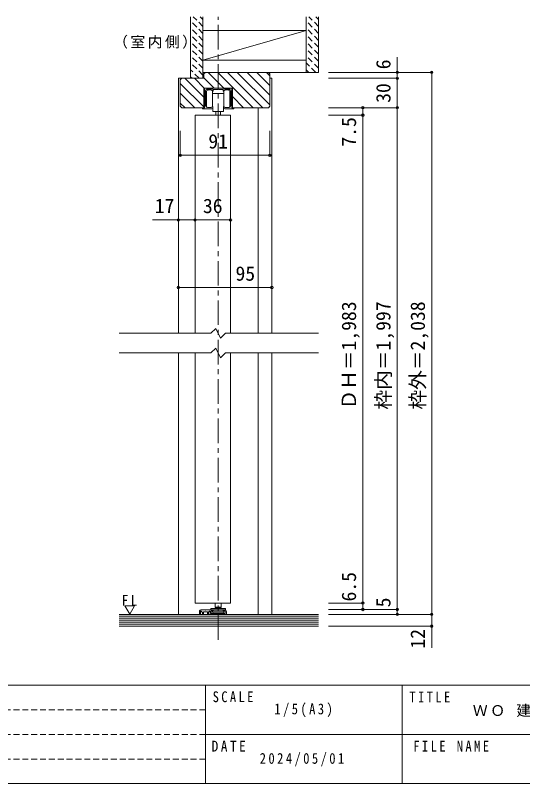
# Model space of a CAD drawing. Units: millimetres on the paper, with parts at other scales. Extents: x -197 to 281, y -138 to 137.
# Drawn here: x -20.8 to 82.3, y -138 to 18.1 of the extents above; entities that cross this region are included whole.
import ezdxf
from ezdxf.enums import TextEntityAlignment as Align

# ---------------------------------------------------------------- set-up
doc = ezdxf.new("R2010")
doc.units = ezdxf.units.MM
doc.header["$PDMODE"] = 32
doc.header["$PDSIZE"] = 0.5
doc.linetypes.add('CHAIN1', pattern=[8, 5, -1, 1, -1])
doc.linetypes.add('DASHED1', pattern=[1.8, 1.2, -0.6])
for name, color, linetype, lineweight in [('0-0_補助線', 7, 'Continuous', 9), ('0-1_通り芯', 4, 'CHAIN1', 9), ('0-3_仕上げ', 2, 'Continuous', 9), ('0-4_枠', 7, 'Continuous', 9), ('0-6_扉', 2, 'Continuous', 9), ('0-A_文字', 7, 'Continuous', 9), ('0-B_寸法', 7, 'Continuous', 9), ('0-C_ハッチ', 4, 'DASHED1', 9), ('F-0_補助線', 7, 'Continuous', 9)]:
    doc.layers.add(name, color=color, linetype=linetype, lineweight=lineweight)
doc.layers.add('F-A_文字', color=7, linetype='Continuous')
doc.styles.add('ＭＳ ゴシック', font='')
doc.styles.get('ＭＳ ゴシック').set_extended_font_data('MS Gothic')

# ---------------------------------------------------------------- blocks, each defined once
blk = doc.blocks.new('04')
at = {"layer": '0-0_補助線', "lineweight": 18}
for p, q in [((-2.785, 2.066), (-2.785, -1.734)), ((-2.585, 2.266), (-2.385, 2.266)), ((-2.545, 1.766), (-2.545, -1.353)), ((-2.385, 2.266), (-2.385, 2.246)), ((-2.345, 1.966), (-1.405, 1.966)), ((-1.085, 2.266), (1.115, 2.266)), ((-1.015, 1.646), (-1.039, 1.646)), ((-1.021, 1.646), (-1.015, 1.646)), ((-0.975, 1.966), (-0.085, 1.966)), ((-0.975, 1.686), (-0.975, 1.966)), ((-0.085, 1.966), (0.015, 2.066)), ((1.068, 1.646), (1.045, 1.646)), ((1.605, 1.966), (1.435, 1.966)), ((1.605, 1.966), (2.375, 1.966)), ((2.575, 1.766), (2.575, -1.353)), ((2.815, 2.066), (2.815, -1.734)), ((-3.185, -1.874), (-3.185, -1.794)), ((-2.785, -1.734), (-3.125, -1.734)), ((-1.305, -1.974), (-3.085, -1.974)), ((-2.185, -1.713), (-1.745, -1.713)), ((-1.105, -1.637), (-1.105, -1.774)), ((-0.484, -2.513), (-0.484, -2.543)), ((-0.484, -2.543), (-0.484, -3.234)), ((0.516, -2.513), (0.516, -2.543)), ((0.516, -2.543), (0.516, -3.234)), ((1.135, -1.637), (1.135, -1.774)), ((3.115, -1.974), (1.335, -1.974)), ((1.775, -1.713), (2.215, -1.713)), ((2.815, -1.734), (3.155, -1.734)), ((3.215, -1.794), (3.215, -1.874))]:
    blk.add_line(p, q, dxfattribs=at)
at = {"layer": '0-0_補助線'}
for p, q in [((-2.344, 1.687), (-2.344, 0.837)), ((-1.144, 1.287), (-1.144, 1.687)), ((1.176, 1.687), (1.176, 1.287)), ((2.376, 0.837), (2.376, 1.687)), ((-2.344, 1.047), (-2.344, -0.073)), ((-2.344, 0.647), (-2.344, 0.837)), ((-2.344, -0.473), (-2.344, 0.647)), ((-1.145, 1.19), (-1.045, 1.19)), ((-1.144, 1.287), (-1.144, 0.837)), ((-1.144, 0.837), (-1.144, 0.647)), ((-1.144, 0.647), (-1.144, -0.473)), ((-0.945, 1.19), (-1.045, 1.19)), ((-0.945, 1.19), (-1.045, 1.19)), ((0.015, 1.19), (-0.945, 1.19)), ((0.015, 1.19), (-0.945, 1.19)), ((0.015, 1.19), (0.975, 1.19)), ((0.015, 1.19), (0.975, 1.19)), ((0.975, 1.19), (1.075, 1.19)), ((0.975, 1.19), (1.075, 1.19)), ((1.175, 1.19), (1.075, 1.19)), ((1.176, 0.837), (1.176, 1.287)), ((1.176, 0.647), (1.176, 0.837)), ((1.176, -0.473), (1.176, 0.647)), ((2.376, 0.837), (2.376, 0.647)), ((2.376, 0.647), (2.376, -0.473)), ((-2.344, -0.663), (-2.344, -0.473)), ((-2.344, -0.663), (-2.344, -1.513)), ((-1.045, -1.45), (-1.145, -1.45)), ((-1.144, -0.473), (-1.144, -0.663)), ((-1.144, -1.113), (-1.144, -0.663)), ((-1.144, -1.513), (-1.144, -1.113)), ((-1.045, -1.71), (-1.045, -1.45)), ((-1.045, -1.45), (-1.045, -1.71)), ((1.075, -1.45), (1.175, -1.45)), ((1.075, -1.71), (1.075, -1.45)), ((1.075, -1.45), (1.075, -1.71)), ((1.176, -0.663), (1.176, -0.473)), ((1.176, -0.663), (1.176, -1.113)), ((1.176, -1.113), (1.176, -1.513)), ((2.376, -0.473), (2.376, -0.663)), ((2.376, -1.513), (2.376, -0.663)), ((-1.045, -2.41), (-1.045, -1.71)), ((-0.945, -2.51), (-0.585, -2.51)), ((-0.585, -2.51), (0.015, -2.51)), ((-0.485, -2.51), (0.015, -2.51)), ((0.515, -2.51), (0.015, -2.51)), ((0.615, -2.51), (0.015, -2.51)), ((0.975, -2.51), (0.615, -2.51)), ((1.075, -2.41), (1.075, -1.71))]:
    blk.add_line(p, q, dxfattribs=at)
at = {"layer": '0-0_補助線', "lineweight": 18}
for points in [[(-2.325, 2.186), (-1.085, 2.186), (-1.085, 2.266)], [(0.015, 2.066), (0.115, 1.966), (1.005, 1.966), (1.005, 1.686)], [(1.115, 2.266), (1.115, 2.186), (2.355, 2.186)], [(2.415, 2.246), (2.415, 2.266), (2.615, 2.266)]]:
    blk.add_lwpolyline(points, dxfattribs=at)
for centre, radius, start, end in [((-2.585, 2.066), 0.2, 90, 180), ((-2.345, 1.766), 0.2, 90, 180), ((-2.325, 2.246), 0.06, 180, 270), ((-1.405, 1.616), 0.35, 7.76643, 90), ((-1.039, 1.666), 0.02, 187.76643, 270), ((-1.015, 1.686), 0.04, 270, 0), ((1.045, 1.686), 0.04, 180, 270), ((1.068, 1.666), 0.02, 270, 352.23357), ((1.435, 1.616), 0.35, 90, 172.23357), ((2.355, 2.246), 0.06, 270, 0), ((2.375, 1.766), 0.2, 0, 90), ((2.615, 2.066), 0.2, 0, 90), ((-2.185, -1.353), 0.36, 180, 270), ((-1.185, -1.637), 0.08, 0, 121.23293), ((1.215, -1.637), 0.08, 58.76707, 180), ((2.215, -1.353), 0.36, 270, 0), ((-3.125, -1.794), 0.06, 90, 180), ((-3.085, -1.874), 0.1, 180, 270), ((-1.745, -0.713), 1, 270, 301.23293), ((-1.305, -1.774), 0.2, 270, 0), ((1.335, -1.774), 0.2, 180, 270), ((1.775, -0.713), 1, 238.76707, 270), ((3.115, -1.874), 0.1, 270, 0), ((3.155, -1.794), 0.06, 0, 90)]:
    blk.add_arc(centre, radius, start, end, dxfattribs=at)
at = {"layer": '0-0_補助線'}
for centre, radius, start, end in [((-1.744, 0.887), 1, 53.1301, 126.8699), ((1.776, 0.887), 1, 53.1301, 126.8699), ((-1.744, -0.713), 1, 233.1301, 306.8699), ((1.776, -0.713), 1, 233.1301, 306.8699), ((-0.945, -2.41), 0.1, 180, 270), ((0.975, -2.41), 0.1, 270, 0)]:
    blk.add_arc(centre, radius, start, end, dxfattribs=at)
blk = doc.blocks.new('03')
at = {"layer": '0-0_補助線'}
for p, q in [((-1.466, -0.07), (-1.466, 0.07)), ((-1.366, 0.17), (0.634, 0.17)), ((-0.566, 1.281), (-0.566, 0.474)), ((-0.566, 0.474), (0.634, 0.474)), ((-0.316, 0.43), (-0.566, 0.474)), ((-0.466, 0.37), (-0.566, 0.27)), ((-0.566, 0.17), (-0.566, 0.27)), ((0.634, 0.27), (-0.566, 0.27)), ((-0.466, 0.37), (0.534, 0.37)), ((-0.316, 0.43), (0.384, 0.43)), ((-0.316, 0.43), (-0.316, 0.37)), ((0.384, 0.43), (0.634, 0.474)), ((0.384, 0.43), (0.384, 0.37)), ((0.634, 0.27), (0.534, 0.37)), ((0.634, 0.474), (0.634, 1.281)), ((0.634, 0.27), (0.634, 0.17)), ((0.634, 0.17), (1.434, 0.17)), ((1.534, 0.07), (1.534, -0.07)), ((-1.466, -0.07), (-1.292, -0.07)), ((-1.292, -0.07), (-1.002, -0.116)), ((-1.002, -0.116), (-0.976, -0.12)), ((-0.976, -0.35), (-0.976, -0.12)), ((-0.976, -0.123), (1.044, -0.123)), ((-0.976, -0.39), (1.044, -0.39)), ((-0.966, -0.69), (1.034, -0.69)), ((1.044, -0.12), (1.36, -0.07)), ((1.044, -0.12), (1.044, -0.35)), ((1.36, -0.07), (1.534, -0.07))]:
    blk.add_line(p, q, dxfattribs=at)
for points in [[(-1.126, -0.53), (-1.126, -0.39), (-1.016, -0.39)], [(-1.016, -0.39), (-0.976, -0.39), (-0.976, -0.35)], [(1.044, -0.35), (1.044, -0.39), (1.084, -0.39)], [(1.084, -0.39), (1.194, -0.39), (1.194, -0.53)]]:
    blk.add_lwpolyline(points, dxfattribs=at)
for centre, radius, start, end in [((-1.366, 0.07), 0.1, 90, 180), ((1.434, 0.07), 0.1, 0, 90), ((-0.966, -0.53), 0.16, 180, 270), ((1.034, -0.53), 0.16, 270, 0)]:
    blk.add_arc(centre, radius, start, end, dxfattribs=at)

msp = doc.modelspace()

# ---------------------------------------------------------------- linework, layer by layer
at = {"layer": '0-0_補助線'}
msp.add_line((21.62, -102.72), (21.62, -102.82), dxfattribs=at)
at = {"layer": '0-1_通り芯'}
msp.add_line((20.4, -108.794), (20.4, 17.85), dxfattribs=at)
at = {"layer": '0-3_仕上げ'}
for p, q in [((14.8, 5.35), (14.8, 17.85)), ((17.3, 5.35), (17.3, 17.85)), ((38.3, 6.55), (38.3, 17.85)), ((40.8, 6.55), (40.8, 17.85)), ((17.3, 15.05), (38.3, 15.05)), ((17.3, 9.05), (38.3, 9.05)), ((17.3, 6.55), (40.8, 6.55)), ((40.8, -103.6), (0.3, -103.6)), ((0.3, -106), (40.8, -106))]:
    msp.add_line(p, q, dxfattribs=at)
at = {"layer": '0-3_仕上げ', "color": 7}
for p, q in [((38.3, 15.05), (17.3, 9.05)), ((0.3, -104), (40.8, -104)), ((0.3, -104.4), (40.8, -104.4)), ((0.3, -104.8), (40.8, -104.8)), ((0.3, -105.2), (40.8, -105.2)), ((0.3, -105.6), (40.8, -105.6))]:
    msp.add_line(p, q, dxfattribs=at)
at = {"layer": '0-4_枠', "color": 3}
for p, q in [((17.8, 6.55), (17.5, 6.25)), ((13, 5.35), (12.7, 5.05)), ((17.5, 3.35), (23.3, 3.35)), ((23.3, 3.35), (23.3, -0.65)), ((23.3, -0.65), (30.6, -0.65)), ((30.6, -0.65), (30.9, -0.35))]:
    msp.add_line(p, q, dxfattribs=at)
at = {"layer": '0-4_枠', "color": 4}
for p, q in [((12.3, -46.477), (12.3, 5.35)), ((13, 5.35), (12.3, 5.35)), ((30.9, 5.35), (31.3, 5.35)), ((31.3, -46.477), (31.3, 5.35)), ((28.5, -46.477), (28.5, -0.65)), ((12.3, -103.6), (12.3, -50.477)), ((28.5, -103.6), (28.5, -50.477)), ((31.3, -103.6), (31.3, -50.477))]:
    msp.add_line(p, q, dxfattribs=at)
at = {"layer": '0-4_枠'}
for p, q in [((17, -102.66), (17.74, -102.66)), ((17.8, -102.72), (17.74, -102.66)), ((17.8, -102.72), (17.86, -102.66)), ((19.12, -102.66), (17.86, -102.66)), ((18.438, -103.172), (18.638, -102.972)), ((18.74, -103.015), (18.74, -103.4)), ((18.96, -102.92), (18.96, -103.32)), ((19.14, -102.86), (19.02, -102.86)), ((19.18, -102.72), (19.18, -102.82)), ((21.62, -102.72), (21.62, -102.82)), ((21.66, -102.86), (21.78, -102.86)), ((21.84, -102.92), (21.84, -103.32)), ((16.6, -103.6), (16.6, -103.06)), ((16.6, -103.6), (16.8, -103.6)), ((16.8, -103.6), (16.8, -103.051)), ((17.18, -103.6), (17.4, -103.6)), ((17.4, -103.6), (17.4, -103.08)), ((17.42, -103.06), (18.18, -103.06)), ((18.2, -103.6), (18.2, -103.08)), ((18.2, -103.6), (18.42, -103.6)), ((18.42, -103.6), (18.42, -103.215)), ((18.94, -103.6), (22.08, -103.6)), ((19.06, -103.42), (20.34, -103.42)), ((20.4, -103.48), (20.34, -103.42)), ((22.08, -103.06), (22.08, -103.6))]:
    msp.add_line(p, q, dxfattribs=at)
at = {"layer": '0-4_枠', "color": 3}
for points in [[(17.5, 6.25), (17.5, 5.35), (13, 5.35)], [(30.9, -0.35), (30.9, 6.25), (30.6, 6.55), (17.8, 6.55)], [(12.7, 5.05), (12.7, -0.35), (13, -0.65)], [(13, -0.65), (17.5, -0.65), (17.5, 3.35)]]:
    msp.add_lwpolyline(points, dxfattribs=at)
at = {"layer": '0-4_枠'}
for points in [[(17.18, -103.6), (17.18, -103.19), (16.971, -102.981)], [(20.4, -103.48), (20.46, -103.42), (21.74, -103.42)]]:
    msp.add_lwpolyline(points, dxfattribs=at)
for centre, radius, start, end in [((17, -103.06), 0.4, 90, 180), ((16.9, -103.051), 0.1, 45, 180), ((18.68, -103.015), 0.06, 360, 135), ((19.02, -102.92), 0.06, 90, 180), ((19.12, -102.72), 0.06, 360, 90), ((19.14, -102.82), 0.04, 270, 360), ((21.68, -102.72), 0.06, 90, 180), ((21.66, -102.82), 0.04, 180, 270), ((21.68, -103.06), 0.4, 360, 90), ((21.78, -102.92), 0.06, 0, 90), ((17.42, -103.08), 0.02, 90, 180), ((18.18, -103.08), 0.02, 0, 90), ((18.48, -103.215), 0.06, 135, 180), ((18.94, -103.4), 0.2, 180, 270), ((19.06, -103.32), 0.1, 180, 270), ((21.74, -103.32), 0.1, 270, 0)]:
    msp.add_arc(centre, radius, start, end, dxfattribs=at)
at = {"layer": '0-6_扉', "color": 6}
for p, q in [((22.9, -46.477), (22.9, -2.15)), ((15.7, -101.3), (15.7, -50.477)), ((22.9, -101.3), (22.9, -50.477)), ((15.7, -101.3), (22.9, -101.3))]:
    msp.add_line(p, q, dxfattribs=at)
at = {"layer": '0-6_扉'}
for p, q in [((18.9, -46.477), (0.3, -46.477)), ((40.8, -46.477), (21.9, -46.477)), ((0.3, -50.477), (18.9, -50.477)), ((21.9, -50.477), (40.8, -50.477))]:
    msp.add_line(p, q, dxfattribs=at)
at = {"layer": '0-6_扉', "color": 6}
msp.add_lwpolyline([(15.7, -46.477), (15.7, -2.15), (22.9, -2.15)], dxfattribs=at)
at = {"layer": '0-6_扉'}
for points in [[(21.9, -46.477), (20.9, -47.477), (19.9, -45.477), (18.9, -46.477)], [(18.9, -50.477), (19.9, -49.477), (20.9, -51.477), (21.9, -50.477)]]:
    msp.add_lwpolyline(points, dxfattribs=at)
at = {"layer": '0-A_文字'}
msp.add_line((1.413, -101.837), (2.413, -103.569), dxfattribs=at)
msp.add_lwpolyline([(1.413, -101.837), (3.413, -101.837), (2.413, -103.569)], dxfattribs=at)
at = {"layer": '0-B_寸法', "color": 4}
for p, q in [((56.8, 9.638), (56.8, 5.35)), ((63.8, -103.6), (63.8, 6.55)), ((56.8, 5.35), (42.8, 5.35)), ((56.8, 5.35), (56.8, -0.65)), ((49.8, -0.65), (42.8, -0.65)), ((49.8, -0.65), (49.8, -2.15)), ((56.8, -0.65), (49.8, -0.65)), ((56.8, -0.65), (56.8, -102.6)), ((49.8, -2.15), (42.8, -2.15)), ((49.8, -2.15), (49.8, -101.3)), ((12.7, -10.313), (12.7, -5.313)), ((30.9, -10.313), (30.9, -5.313)), ((12.7, -10.313), (30.9, -10.313)), ((7.039, -23.438), (15.7, -23.438)), ((15.7, -23.438), (22.9, -23.438)), ((12.3, -37.18), (31.3, -37.18)), ((49.8, -101.3), (42.8, -101.3)), ((49.8, -101.3), (49.8, -102.6)), ((49.8, -102.6), (42.8, -102.6)), ((56.8, -102.6), (49.8, -102.6)), ((56.8, -102.6), (56.8, -103.6)), ((63.8, -110.379), (63.8, -103.6)), ((63.8, -106), (42.8, -106))]:
    msp.add_line(p, q, dxfattribs=at)
for points in [[(63.8, 6.55), (56.8, 6.55), (42.8, 6.55)], [(63.8, -103.6), (56.8, -103.6), (42.8, -103.6)]]:
    msp.add_lwpolyline(points, dxfattribs=at)
at = {"layer": '0-B_寸法'}
for p in [(56.8, 6.55), (63.8, 6.55), (56.8, 5.35), (49.8, -0.65), (56.8, -0.65), (49.8, -2.15), (12.7, -10.313), (30.9, -10.313), (12.3, -23.438), (15.7, -23.438), (22.9, -23.438), (12.3, -37.18), (31.3, -37.18), (49.8, -101.3), (49.8, -102.6), (56.8, -102.6), (56.8, -103.6), (63.8, -103.6), (63.8, -106)]:
    msp.add_point(p, dxfattribs=at)
at = {"layer": '0-C_ハッチ'}
for p, q in [((17.3, 15.877), (15.327, 17.85)), ((17.3, 17.291), (16.741, 17.85)), ((40.8, 15.877), (38.827, 17.85)), ((40.8, 17.291), (40.241, 17.85)), ((17.3, 14.462), (14.8, 16.962)), ((40.8, 14.462), (38.3, 16.962)), ((17.3, 13.048), (14.8, 15.548)), ((17.3, 11.634), (14.8, 14.134)), ((40.8, 13.048), (38.3, 15.548)), ((40.8, 11.634), (38.3, 14.134)), ((17.3, 10.22), (14.8, 12.72)), ((40.8, 10.22), (38.3, 12.72)), ((17.3, 8.806), (14.8, 11.306)), ((40.8, 8.806), (38.3, 11.306)), ((17.3, 7.391), (14.8, 9.891)), ((40.8, 7.391), (38.3, 9.891)), ((17.3, 5.977), (14.8, 8.477)), ((40.227, 6.55), (38.3, 8.477)), ((16.513, 5.35), (14.8, 7.063)), ((38.813, 6.55), (38.3, 7.063)), ((15.099, 5.35), (14.8, 5.649))]:
    msp.add_line(p, q, dxfattribs=at)
at = {"layer": '0-C_ハッチ', "linetype": 'Continuous'}
for p, q in [((21.536, 3.35), (18.336, 6.55)), ((27.516, -0.65), (20.316, 6.55)), ((29.496, -0.65), (22.296, 6.55)), ((30.9, -0.074), (24.276, 6.55)), ((30.9, 1.906), (26.255, 6.55)), ((30.9, 3.885), (28.235, 6.55)), ((30.9, 5.865), (30.215, 6.55)), ((17.52, 1.426), (13.596, 5.35)), ((17.576, 3.35), (15.576, 5.35)), ((19.556, 3.35), (17.5, 5.406)), ((17.52, -0.554), (12.7, 4.266)), ((15.636, -0.65), (12.7, 2.286)), ((25.536, -0.65), (23.28, 1.606)), ((13.656, -0.65), (12.7, 0.307))]:
    msp.add_line(p, q, dxfattribs=at)
at = {"layer": 'F-0_補助線', "color": 3, "lineweight": 18}
msp.add_line((-197.2, -118), (197.8, -118), dxfattribs=at)
at = {"layer": 'F-0_補助線', "color": 2, "linetype": 'DASHED1', "lineweight": 18}
for p, q in [((17.8, -123), (-57.2, -123)), ((17.8, -128), (-57.2, -128)), ((17.8, -133), (-57.2, -133))]:
    msp.add_line(p, q, dxfattribs=at)
at = {"layer": 'F-0_補助線', "color": 3, "lineweight": 18}
msp.add_lwpolyline([(-197.2, 137), (197.8, 137), (197.8, -138), (-197.2, -138)], close=True, dxfattribs=at)
at = {"layer": 'F-0_補助線', "color": 2, "lineweight": 18}
for points in [[(17.8, -118), (57.8, -118), (57.8, -128), (17.8, -128)], [(57.8, -118), (177.8, -118), (177.8, -128), (57.8, -128)], [(17.8, -128), (57.8, -128), (57.8, -138), (17.8, -138)]]:
    msp.add_lwpolyline(points, close=True, dxfattribs=at)

# ---------------------------------------------------------------- block references
at = {"layer": '0-0_補助線'}
for name, p in [('04', (20.385, 1.084)), ('03', (20.366, -102.581))]:
    msp.add_blockref(name, p, dxfattribs=at)

# ---------------------------------------------------------------- texts
at = {"layer": '0-A_文字', "char_height": 2.199, "attachment_point": 7, "style": 'ＭＳ ゴシック'}
for s, insert in [('\\T1.17;（室内側）', (-0.95, 11.35)), ('\\T1.36;\\W0.9;FL', (0.788, -101.837))]:
    msp.add_mtext(s, dxfattribs=dict(at, insert=insert))
at = {"layer": '0-B_寸法', "style": 'ＭＳ ゴシック'}
for s, p in [('6', (56.3, 7.171)), ('30', (56.3, 0.35)), ('7.5', (49.3, -8.544)), ('ＤＨ＝1,983', (49.3, -61.977)), ('枠内＝1,997', (56.3, -61.977)), ('枠外＝2,038', (63.3, -61.977)), ('6.5', (49.3, -100.981)), ('5', (56.3, -102.17)), ('12', (63.3, -110.566))]:
    msp.add_text(s, height=2.933, rotation=90, dxfattribs=at).set_placement(p, align=Align.BOTTOM_LEFT)
for s, p in [('91', (18.4, -9.813)), ('17', (7.511, -22.938)), ('36', (17.3, -22.938)), ('95', (23.918, -36.68))]:
    msp.add_text(s, height=2.933, dxfattribs=at).set_placement(p, align=Align.BOTTOM_LEFT)
at = {"layer": 'F-A_文字', "char_height": 2.199, "attachment_point": 7, "style": 'ＭＳ ゴシック'}
for s, insert in [('\\T1.38;\\W0.85;SCALE', (19.269, -121.478)), ('\\T1.38;\\W0.85;TITLE', (59.269, -121.478)), ('\\T1.39;\\W0.85;1/5(A3)', (31.812, -124.5)), ('\\T1.18;ＷＯ\\~建具\\~Ｈ２０ルーバークローゼット\\~固定枠\\~間口９尺', (72.162, -124.5)), ('\\T1.38;\\W0.9;DATE', (19.075, -131.478)), ('\\T1.39;\\W0.85;FILE\\~NAME', (60.044, -131.478)), ('\\T1.39;\\W0.85;2024/05/01', (28.839, -134.5))]:
    msp.add_mtext(s, dxfattribs=dict(at, insert=insert))

doc.saveas('drawing.dxf')
